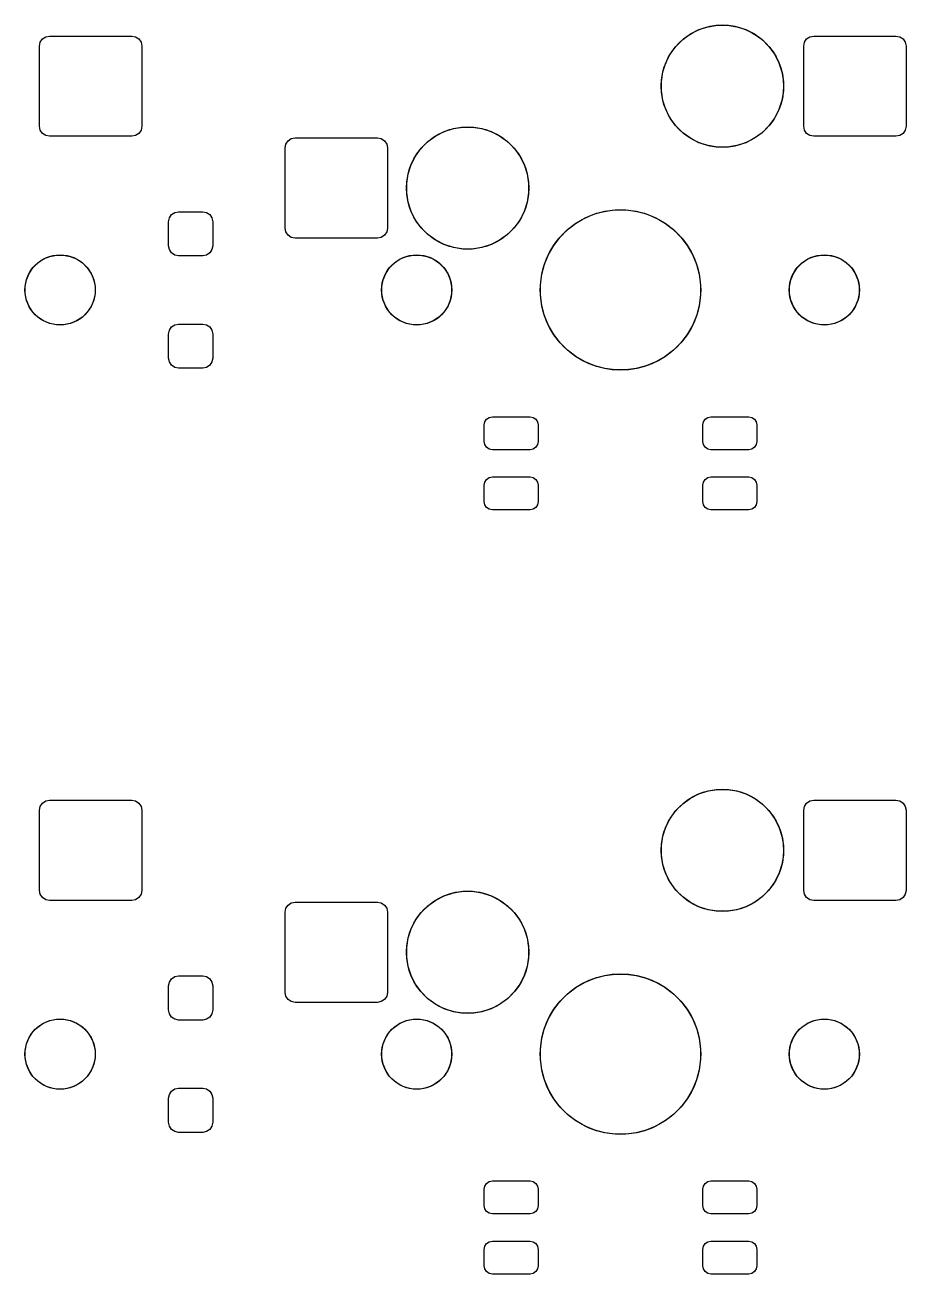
# Model space of a CAD drawing. Header units: millimetres. Extents: x 21 to 415, y -164 to -17.
# Drawn here: x 176.17 to 198.13, y -55.99 to -24.85 of the extents above; entities that cross this region are included whole.
import ezdxf

# ---------------------------------------------------------------- set-up
doc = ezdxf.new("R2010")
doc.units = ezdxf.units.MM
doc.layers.add('B.Mask', color=4, linetype='CONTINUOUS', true_color=0x02ffee)

msp = doc.modelspace()

# ---------------------------------------------------------------- linework, layer by layer
at = {"layer": 'B.Mask', "linetype": 'CONTINUOUS'}
for p, q in [((192.970783, -24.967959), (193.198371, -24.894011)), ((193.198371, -24.894011), (193.434725, -24.856576)), ((193.434725, -24.856576), (193.674025, -24.856576)), ((193.674025, -24.856576), (193.910379, -24.894011)), ((193.910379, -24.894011), (194.137967, -24.967959)), ((176.550405, -25.281204), (176.604598, -25.200098)), ((176.604598, -25.200098), (176.685704, -25.145905)), ((176.685704, -25.145905), (176.781375, -25.126875)), ((176.781375, -25.126875), (178.831375, -25.126875)), ((178.831375, -25.126875), (178.927046, -25.145905)), ((178.927046, -25.145905), (179.008152, -25.200098)), ((179.008152, -25.200098), (179.062345, -25.281204)), ((192.394756, -25.386467), (192.563967, -25.217256)), ((192.563967, -25.217256), (192.757565, -25.076599)), ((192.757565, -25.076599), (192.970783, -24.967959)), ((194.137967, -24.967959), (194.351185, -25.076599)), ((194.351185, -25.076599), (194.544783, -25.217256)), ((194.544783, -25.217256), (194.713994, -25.386467)), ((195.600405, -25.281204), (195.654598, -25.200098)), ((195.654598, -25.200098), (195.735704, -25.145905)), ((195.735704, -25.145905), (195.831375, -25.126875)), ((195.831375, -25.126875), (197.881375, -25.126875)), ((197.881375, -25.126875), (197.977046, -25.145905)), ((197.977046, -25.145905), (198.058152, -25.200098)), ((198.058152, -25.200098), (198.112345, -25.281204)), ((176.531375, -25.376875), (176.550405, -25.281204)), ((176.531375, -27.376875), (176.531375, -25.376875)), ((179.062345, -25.281204), (179.081375, -25.376875)), ((179.081375, -25.376875), (179.081375, -27.376875)), ((192.254099, -25.580065), (192.394756, -25.386467)), ((194.713994, -25.386467), (194.854651, -25.580065)), ((195.581375, -25.376875), (195.600405, -25.281204)), ((195.581375, -27.376875), (195.581375, -25.376875)), ((198.112345, -25.281204), (198.131375, -25.376875)), ((198.131375, -25.376875), (198.131375, -27.376875)), ((192.071511, -26.020871), (192.145459, -25.793283)), ((192.145459, -25.793283), (192.254099, -25.580065)), ((194.854651, -25.580065), (194.963291, -25.793283)), ((194.963291, -25.793283), (195.037239, -26.020871)), ((192.034076, -26.257225), (192.071511, -26.020871)), ((195.037239, -26.020871), (195.074674, -26.257225)), ((192.034076, -26.496525), (192.034076, -26.257225)), ((195.074674, -26.257225), (195.074674, -26.496525)), ((192.071511, -26.732879), (192.034076, -26.496525)), ((192.145459, -26.960467), (192.071511, -26.732879)), ((195.037239, -26.732879), (194.963291, -26.960467)), ((195.074674, -26.496525), (195.037239, -26.732879)), ((192.254099, -27.173685), (192.145459, -26.960467)), ((194.963291, -26.960467), (194.854651, -27.173685)), ((176.550405, -27.472546), (176.531375, -27.376875)), ((179.081375, -27.376875), (179.062345, -27.472546)), ((186.848371, -27.434011), (187.084725, -27.396576)), ((187.084725, -27.396576), (187.324025, -27.396576)), ((187.324025, -27.396576), (187.560379, -27.434011)), ((192.394756, -27.367283), (192.254099, -27.173685)), ((192.563967, -27.536494), (192.394756, -27.367283)), ((194.713994, -27.367283), (194.544783, -27.536494)), ((194.854651, -27.173685), (194.713994, -27.367283)), ((195.600405, -27.472546), (195.581375, -27.376875)), ((198.131375, -27.376875), (198.112345, -27.472546)), ((176.604598, -27.553652), (176.550405, -27.472546)), ((176.685704, -27.607845), (176.604598, -27.553652)), ((176.781375, -27.626875), (176.685704, -27.607845)), ((178.831375, -27.626875), (176.781375, -27.626875)), ((178.927046, -27.607845), (178.831375, -27.626875)), ((179.008152, -27.553652), (178.927046, -27.607845)), ((179.062345, -27.472546), (179.008152, -27.553652)), ((182.727598, -27.740098), (182.808704, -27.685905)), ((182.808704, -27.685905), (182.904375, -27.666875)), ((182.904375, -27.666875), (184.954375, -27.666875)), ((184.954375, -27.666875), (185.050046, -27.685905)), ((185.050046, -27.685905), (185.131152, -27.740098)), ((186.213967, -27.757256), (186.407565, -27.616599)), ((186.407565, -27.616599), (186.620783, -27.507959)), ((186.620783, -27.507959), (186.848371, -27.434011)), ((187.560379, -27.434011), (187.787967, -27.507959)), ((187.787967, -27.507959), (188.001185, -27.616599)), ((188.001185, -27.616599), (188.194783, -27.757256)), ((192.757565, -27.677151), (192.563967, -27.536494)), ((192.970783, -27.785791), (192.757565, -27.677151)), ((194.351185, -27.677151), (194.137967, -27.785791)), ((194.544783, -27.536494), (194.351185, -27.677151)), ((195.654598, -27.553652), (195.600405, -27.472546)), ((195.735704, -27.607845), (195.654598, -27.553652)), ((195.831375, -27.626875), (195.735704, -27.607845)), ((197.881375, -27.626875), (195.831375, -27.626875)), ((197.977046, -27.607845), (197.881375, -27.626875)), ((198.058152, -27.553652), (197.977046, -27.607845)), ((198.112345, -27.472546), (198.058152, -27.553652)), ((182.654375, -27.916875), (182.673405, -27.821204)), ((182.654375, -29.916875), (182.654375, -27.916875)), ((182.673405, -27.821204), (182.727598, -27.740098)), ((185.131152, -27.740098), (185.185345, -27.821204)), ((185.185345, -27.821204), (185.204375, -27.916875)), ((185.204375, -27.916875), (185.204375, -29.916875)), ((185.904099, -28.120065), (186.044756, -27.926467)), ((186.044756, -27.926467), (186.213967, -27.757256)), ((188.194783, -27.757256), (188.363994, -27.926467)), ((188.363994, -27.926467), (188.504651, -28.120065)), ((193.198371, -27.859739), (192.970783, -27.785791)), ((193.434725, -27.897174), (193.198371, -27.859739)), ((193.674025, -27.897174), (193.434725, -27.897174)), ((193.910379, -27.859739), (193.674025, -27.897174)), ((194.137967, -27.785791), (193.910379, -27.859739)), ((185.721511, -28.560871), (185.795459, -28.333283)), ((185.795459, -28.333283), (185.904099, -28.120065)), ((188.504651, -28.120065), (188.613291, -28.333283)), ((188.613291, -28.333283), (188.687239, -28.560871)), ((185.684076, -28.797225), (185.721511, -28.560871)), ((188.687239, -28.560871), (188.724674, -28.797225)), ((185.684076, -29.036525), (185.684076, -28.797225)), ((188.724674, -28.797225), (188.724674, -29.036525)), ((185.721511, -29.272879), (185.684076, -29.036525)), ((188.724674, -29.036525), (188.687239, -29.272879)), ((179.821973, -29.580098), (179.903079, -29.525905)), ((179.903079, -29.525905), (179.99875, -29.506875)), ((179.99875, -29.506875), (180.59875, -29.506875)), ((180.59875, -29.506875), (180.694421, -29.525905)), ((180.694421, -29.525905), (180.775527, -29.580098)), ((185.795459, -29.500467), (185.721511, -29.272879)), ((185.904099, -29.713685), (185.795459, -29.500467)), ((188.613291, -29.500467), (188.504651, -29.713685)), ((188.687239, -29.272879), (188.613291, -29.500467)), ((190.129798, -29.66313), (190.371496, -29.563015)), ((190.371496, -29.563015), (190.624194, -29.495304)), ((190.624194, -29.495304), (190.883569, -29.461157)), ((190.883569, -29.461157), (191.145181, -29.461157)), ((191.145181, -29.461157), (191.404556, -29.495304)), ((191.404556, -29.495304), (191.657254, -29.563015)), ((191.657254, -29.563015), (191.898952, -29.66313)), ((179.74875, -29.756875), (179.76778, -29.661204)), ((179.74875, -30.356875), (179.74875, -29.756875)), ((179.76778, -29.661204), (179.821973, -29.580098)), ((180.775527, -29.580098), (180.82972, -29.661204)), ((180.82972, -29.661204), (180.84875, -29.756875)), ((180.84875, -29.756875), (180.84875, -30.356875)), ((186.044756, -29.907283), (185.904099, -29.713685)), ((188.504651, -29.713685), (188.363994, -29.907283)), ((189.695683, -29.953195), (189.903235, -29.793936)), ((189.903235, -29.793936), (190.129798, -29.66313)), ((191.898952, -29.66313), (192.125515, -29.793936)), ((192.125515, -29.793936), (192.333067, -29.953195)), ((182.673405, -30.012546), (182.654375, -29.916875)), ((182.727598, -30.093652), (182.673405, -30.012546)), ((182.808704, -30.147845), (182.727598, -30.093652)), ((182.904375, -30.166875), (182.808704, -30.147845)), ((184.954375, -30.166875), (182.904375, -30.166875)), ((185.050046, -30.147845), (184.954375, -30.166875)), ((185.131152, -30.093652), (185.050046, -30.147845)), ((185.185345, -30.012546), (185.131152, -30.093652)), ((185.204375, -29.916875), (185.185345, -30.012546)), ((186.213967, -30.076494), (186.044756, -29.907283)), ((186.407565, -30.217151), (186.213967, -30.076494)), ((188.194783, -30.076494), (188.001185, -30.217151)), ((188.363994, -29.907283), (188.194783, -30.076494)), ((189.351436, -30.345735), (189.510695, -30.138183)), ((189.510695, -30.138183), (189.695683, -29.953195)), ((192.333067, -29.953195), (192.518055, -30.138183)), ((192.518055, -30.138183), (192.677314, -30.345735)), ((179.76778, -30.452546), (179.74875, -30.356875)), ((179.821973, -30.533652), (179.76778, -30.452546)), ((180.82972, -30.452546), (180.775527, -30.533652)), ((180.84875, -30.356875), (180.82972, -30.452546)), ((186.620783, -30.325791), (186.407565, -30.217151)), ((186.848371, -30.399739), (186.620783, -30.325791)), ((187.084725, -30.437174), (186.848371, -30.399739)), ((187.324025, -30.437174), (187.084725, -30.437174)), ((187.560379, -30.399739), (187.324025, -30.437174)), ((187.787967, -30.325791), (187.560379, -30.399739)), ((188.001185, -30.217151), (187.787967, -30.325791)), ((189.22063, -30.572298), (189.351436, -30.345735)), ((192.677314, -30.345735), (192.80812, -30.572298)), ((176.367991, -30.901781), (176.489281, -30.780491)), ((176.489281, -30.780491), (176.631903, -30.685194)), ((176.631903, -30.685194), (176.790376, -30.619552)), ((176.790376, -30.619552), (176.95861, -30.586088)), ((176.95861, -30.586088), (177.13014, -30.586088)), ((177.13014, -30.586088), (177.298374, -30.619552)), ((177.298374, -30.619552), (177.456847, -30.685194)), ((177.456847, -30.685194), (177.599469, -30.780491)), ((177.599469, -30.780491), (177.720759, -30.901781)), ((179.903079, -30.587845), (179.821973, -30.533652)), ((179.99875, -30.606875), (179.903079, -30.587845)), ((180.59875, -30.606875), (179.99875, -30.606875)), ((180.694421, -30.587845), (180.59875, -30.606875)), ((180.775527, -30.533652), (180.694421, -30.587845)), ((185.257991, -30.901781), (185.379281, -30.780491)), ((185.379281, -30.780491), (185.521903, -30.685194)), ((185.521903, -30.685194), (185.680376, -30.619552)), ((185.680376, -30.619552), (185.84861, -30.586088)), ((185.84861, -30.586088), (186.02014, -30.586088)), ((186.02014, -30.586088), (186.188374, -30.619552)), ((186.188374, -30.619552), (186.346847, -30.685194)), ((186.346847, -30.685194), (186.489469, -30.780491)), ((186.489469, -30.780491), (186.610759, -30.901781)), ((189.052804, -31.066694), (189.120515, -30.813996)), ((189.120515, -30.813996), (189.22063, -30.572298)), ((192.80812, -30.572298), (192.908235, -30.813996)), ((192.908235, -30.813996), (192.975946, -31.066694)), ((195.417991, -30.901781), (195.539281, -30.780491)), ((195.539281, -30.780491), (195.681903, -30.685194)), ((195.681903, -30.685194), (195.840376, -30.619552)), ((195.840376, -30.619552), (196.00861, -30.586088)), ((196.00861, -30.586088), (196.18014, -30.586088)), ((196.18014, -30.586088), (196.348374, -30.619552)), ((196.348374, -30.619552), (196.506847, -30.685194)), ((196.506847, -30.685194), (196.649469, -30.780491)), ((196.649469, -30.780491), (196.770759, -30.901781)), ((176.207052, -31.202876), (176.272694, -31.044403)), ((176.272694, -31.044403), (176.367991, -30.901781)), ((177.720759, -30.901781), (177.816056, -31.044403)), ((177.816056, -31.044403), (177.881698, -31.202876)), ((185.097052, -31.202876), (185.162694, -31.044403)), ((185.162694, -31.044403), (185.257991, -30.901781)), ((186.610759, -30.901781), (186.706056, -31.044403)), ((186.706056, -31.044403), (186.771698, -31.202876)), ((189.018657, -31.326069), (189.052804, -31.066694)), ((192.975946, -31.066694), (193.010093, -31.326069)), ((195.257052, -31.202876), (195.322694, -31.044403)), ((195.322694, -31.044403), (195.417991, -30.901781)), ((196.770759, -30.901781), (196.866056, -31.044403)), ((196.866056, -31.044403), (196.931698, -31.202876)), ((176.173588, -31.37111), (176.207052, -31.202876)), ((176.173588, -31.54264), (176.173588, -31.37111)), ((177.881698, -31.202876), (177.915162, -31.37111)), ((177.915162, -31.37111), (177.915162, -31.54264)), ((185.063588, -31.37111), (185.097052, -31.202876)), ((185.063588, -31.54264), (185.063588, -31.37111)), ((186.771698, -31.202876), (186.805162, -31.37111)), ((186.805162, -31.37111), (186.805162, -31.54264)), ((189.018657, -31.587681), (189.018657, -31.326069)), ((193.010093, -31.326069), (193.010093, -31.587681)), ((195.223588, -31.37111), (195.257052, -31.202876)), ((195.223588, -31.54264), (195.223588, -31.37111)), ((196.931698, -31.202876), (196.965162, -31.37111)), ((196.965162, -31.37111), (196.965162, -31.54264)), ((176.207052, -31.710874), (176.173588, -31.54264)), ((176.272694, -31.869347), (176.207052, -31.710874)), ((177.881698, -31.710874), (177.816056, -31.869347)), ((177.915162, -31.54264), (177.881698, -31.710874)), ((185.097052, -31.710874), (185.063588, -31.54264)), ((185.162694, -31.869347), (185.097052, -31.710874)), ((186.771698, -31.710874), (186.706056, -31.869347)), ((186.805162, -31.54264), (186.771698, -31.710874)), ((189.052804, -31.847056), (189.018657, -31.587681)), ((193.010093, -31.587681), (192.975946, -31.847056)), ((195.257052, -31.710874), (195.223588, -31.54264)), ((195.322694, -31.869347), (195.257052, -31.710874)), ((196.931698, -31.710874), (196.866056, -31.869347)), ((196.965162, -31.54264), (196.931698, -31.710874)), ((176.367991, -32.011969), (176.272694, -31.869347)), ((176.489281, -32.133259), (176.367991, -32.011969)), ((177.720759, -32.011969), (177.599469, -32.133259)), ((177.816056, -31.869347), (177.720759, -32.011969)), ((185.257991, -32.011969), (185.162694, -31.869347)), ((185.379281, -32.133259), (185.257991, -32.011969)), ((186.610759, -32.011969), (186.489469, -32.133259)), ((186.706056, -31.869347), (186.610759, -32.011969)), ((189.120515, -32.099754), (189.052804, -31.847056)), ((192.975946, -31.847056), (192.908235, -32.099754)), ((195.417991, -32.011969), (195.322694, -31.869347)), ((195.539281, -32.133259), (195.417991, -32.011969)), ((196.770759, -32.011969), (196.649469, -32.133259)), ((196.866056, -31.869347), (196.770759, -32.011969)), ((176.631903, -32.228556), (176.489281, -32.133259)), ((176.790376, -32.294198), (176.631903, -32.228556)), ((176.95861, -32.327662), (176.790376, -32.294198)), ((177.13014, -32.327662), (176.95861, -32.327662)), ((177.298374, -32.294198), (177.13014, -32.327662)), ((177.456847, -32.228556), (177.298374, -32.294198)), ((177.599469, -32.133259), (177.456847, -32.228556)), ((179.76778, -32.461204), (179.821973, -32.380098)), ((179.821973, -32.380098), (179.903079, -32.325905)), ((179.903079, -32.325905), (179.99875, -32.306875)), ((179.99875, -32.306875), (180.59875, -32.306875)), ((180.59875, -32.306875), (180.694421, -32.325905)), ((180.694421, -32.325905), (180.775527, -32.380098)), ((180.775527, -32.380098), (180.82972, -32.461204)), ((185.521903, -32.228556), (185.379281, -32.133259)), ((185.680376, -32.294198), (185.521903, -32.228556)), ((185.84861, -32.327662), (185.680376, -32.294198)), ((186.02014, -32.327662), (185.84861, -32.327662)), ((186.188374, -32.294198), (186.02014, -32.327662)), ((186.346847, -32.228556), (186.188374, -32.294198)), ((186.489469, -32.133259), (186.346847, -32.228556)), ((189.22063, -32.341452), (189.120515, -32.099754)), ((189.351436, -32.568015), (189.22063, -32.341452)), ((192.80812, -32.341452), (192.677314, -32.568015)), ((192.908235, -32.099754), (192.80812, -32.341452)), ((195.681903, -32.228556), (195.539281, -32.133259)), ((195.840376, -32.294198), (195.681903, -32.228556)), ((196.00861, -32.327662), (195.840376, -32.294198)), ((196.18014, -32.327662), (196.00861, -32.327662)), ((196.348374, -32.294198), (196.18014, -32.327662)), ((196.506847, -32.228556), (196.348374, -32.294198)), ((196.649469, -32.133259), (196.506847, -32.228556)), ((179.74875, -32.556875), (179.76778, -32.461204)), ((179.74875, -33.156875), (179.74875, -32.556875)), ((180.82972, -32.461204), (180.84875, -32.556875)), ((180.84875, -32.556875), (180.84875, -33.156875)), ((189.510695, -32.775567), (189.351436, -32.568015)), ((192.677314, -32.568015), (192.518055, -32.775567)), ((189.695683, -32.960555), (189.510695, -32.775567)), ((189.903235, -33.119814), (189.695683, -32.960555)), ((192.333067, -32.960555), (192.125515, -33.119814)), ((192.518055, -32.775567), (192.333067, -32.960555)), ((179.76778, -33.252546), (179.74875, -33.156875)), ((179.821973, -33.333652), (179.76778, -33.252546)), ((180.82972, -33.252546), (180.775527, -33.333652)), ((180.84875, -33.156875), (180.82972, -33.252546)), ((190.129798, -33.25062), (189.903235, -33.119814)), ((190.371496, -33.350735), (190.129798, -33.25062)), ((191.898952, -33.25062), (191.657254, -33.350735)), ((192.125515, -33.119814), (191.898952, -33.25062)), ((179.903079, -33.387845), (179.821973, -33.333652)), ((179.99875, -33.406875), (179.903079, -33.387845)), ((180.59875, -33.406875), (179.99875, -33.406875)), ((180.694421, -33.387845), (180.59875, -33.406875)), ((180.775527, -33.333652), (180.694421, -33.387845)), ((190.624194, -33.418446), (190.371496, -33.350735)), ((190.883569, -33.452593), (190.624194, -33.418446)), ((191.145181, -33.452593), (190.883569, -33.452593)), ((191.404556, -33.418446), (191.145181, -33.452593)), ((191.657254, -33.350735), (191.404556, -33.418446)), ((187.614375, -34.82375), (187.62998, -34.7453)), ((187.614375, -35.23375), (187.614375, -34.82375)), ((187.62998, -34.7453), (187.674418, -34.678793)), ((187.674418, -34.678793), (187.740925, -34.634355)), ((187.740925, -34.634355), (187.819375, -34.61875)), ((187.819375, -34.61875), (188.759375, -34.61875)), ((188.759375, -34.61875), (188.837825, -34.634355)), ((188.837825, -34.634355), (188.904332, -34.678793)), ((188.904332, -34.678793), (188.94877, -34.7453)), ((188.94877, -34.7453), (188.964375, -34.82375)), ((188.964375, -34.82375), (188.964375, -35.23375)), ((193.064375, -34.82375), (193.07998, -34.7453)), ((193.064375, -35.23375), (193.064375, -34.82375)), ((193.07998, -34.7453), (193.124418, -34.678793)), ((193.124418, -34.678793), (193.190925, -34.634355)), ((193.190925, -34.634355), (193.269375, -34.61875)), ((193.269375, -34.61875), (194.209375, -34.61875)), ((194.209375, -34.61875), (194.287825, -34.634355)), ((194.287825, -34.634355), (194.354332, -34.678793)), ((194.354332, -34.678793), (194.39877, -34.7453)), ((194.39877, -34.7453), (194.414375, -34.82375)), ((194.414375, -34.82375), (194.414375, -35.23375)), ((187.62998, -35.3122), (187.614375, -35.23375)), ((187.674418, -35.378707), (187.62998, -35.3122)), ((187.740925, -35.423145), (187.674418, -35.378707)), ((187.819375, -35.43875), (187.740925, -35.423145)), ((188.759375, -35.43875), (187.819375, -35.43875)), ((188.837825, -35.423145), (188.759375, -35.43875)), ((188.904332, -35.378707), (188.837825, -35.423145)), ((188.94877, -35.3122), (188.904332, -35.378707)), ((188.964375, -35.23375), (188.94877, -35.3122)), ((193.07998, -35.3122), (193.064375, -35.23375)), ((193.124418, -35.378707), (193.07998, -35.3122)), ((193.190925, -35.423145), (193.124418, -35.378707)), ((193.269375, -35.43875), (193.190925, -35.423145)), ((194.209375, -35.43875), (193.269375, -35.43875)), ((194.287825, -35.423145), (194.209375, -35.43875)), ((194.354332, -35.378707), (194.287825, -35.423145)), ((194.39877, -35.3122), (194.354332, -35.378707)), ((194.414375, -35.23375), (194.39877, -35.3122)), ((187.740925, -36.134355), (187.819375, -36.11875)), ((187.819375, -36.11875), (188.759375, -36.11875)), ((188.759375, -36.11875), (188.837825, -36.134355)), ((193.190925, -36.134355), (193.269375, -36.11875)), ((193.269375, -36.11875), (194.209375, -36.11875)), ((194.209375, -36.11875), (194.287825, -36.134355)), ((187.614375, -36.32375), (187.62998, -36.2453)), ((187.614375, -36.73375), (187.614375, -36.32375)), ((187.62998, -36.2453), (187.674418, -36.178793)), ((187.674418, -36.178793), (187.740925, -36.134355)), ((188.837825, -36.134355), (188.904332, -36.178793)), ((188.904332, -36.178793), (188.94877, -36.2453)), ((188.94877, -36.2453), (188.964375, -36.32375)), ((188.964375, -36.32375), (188.964375, -36.73375)), ((193.064375, -36.32375), (193.07998, -36.2453)), ((193.064375, -36.73375), (193.064375, -36.32375)), ((193.07998, -36.2453), (193.124418, -36.178793)), ((193.124418, -36.178793), (193.190925, -36.134355)), ((194.287825, -36.134355), (194.354332, -36.178793)), ((194.354332, -36.178793), (194.39877, -36.2453)), ((194.39877, -36.2453), (194.414375, -36.32375)), ((194.414375, -36.32375), (194.414375, -36.73375)), ((187.62998, -36.8122), (187.614375, -36.73375)), ((188.964375, -36.73375), (188.94877, -36.8122)), ((193.07998, -36.8122), (193.064375, -36.73375)), ((194.414375, -36.73375), (194.39877, -36.8122)), ((187.674418, -36.878707), (187.62998, -36.8122)), ((187.740925, -36.923145), (187.674418, -36.878707)), ((187.819375, -36.93875), (187.740925, -36.923145)), ((188.759375, -36.93875), (187.819375, -36.93875)), ((188.837825, -36.923145), (188.759375, -36.93875)), ((188.904332, -36.878707), (188.837825, -36.923145)), ((188.94877, -36.8122), (188.904332, -36.878707)), ((193.124418, -36.878707), (193.07998, -36.8122)), ((193.190925, -36.923145), (193.124418, -36.878707)), ((193.269375, -36.93875), (193.190925, -36.923145)), ((194.209375, -36.93875), (193.269375, -36.93875)), ((194.287825, -36.923145), (194.209375, -36.93875)), ((194.354332, -36.878707), (194.287825, -36.923145)), ((194.39877, -36.8122), (194.354332, -36.878707)), ((176.604598, -44.250098), (176.685704, -44.195905)), ((176.685704, -44.195905), (176.781375, -44.176875)), ((176.781375, -44.176875), (178.831375, -44.176875)), ((178.831375, -44.176875), (178.927046, -44.195905)), ((178.927046, -44.195905), (179.008152, -44.250098)), ((192.563967, -44.267256), (192.757565, -44.126599)), ((192.757565, -44.126599), (192.970783, -44.017959)), ((192.970783, -44.017959), (193.198371, -43.944011)), ((193.198371, -43.944011), (193.434725, -43.906576)), ((193.434725, -43.906576), (193.674025, -43.906576)), ((193.674025, -43.906576), (193.910379, -43.944011)), ((193.910379, -43.944011), (194.137967, -44.017959)), ((194.137967, -44.017959), (194.351185, -44.126599)), ((194.351185, -44.126599), (194.544783, -44.267256)), ((195.654598, -44.250098), (195.735704, -44.195905)), ((195.735704, -44.195905), (195.831375, -44.176875)), ((195.831375, -44.176875), (197.881375, -44.176875)), ((197.881375, -44.176875), (197.977046, -44.195905)), ((197.977046, -44.195905), (198.058152, -44.250098)), ((176.531375, -44.426875), (176.550405, -44.331204)), ((176.531375, -46.426875), (176.531375, -44.426875)), ((176.550405, -44.331204), (176.604598, -44.250098)), ((179.008152, -44.250098), (179.062345, -44.331204)), ((179.062345, -44.331204), (179.081375, -44.426875)), ((179.081375, -44.426875), (179.081375, -46.426875)), ((192.254099, -44.630065), (192.394756, -44.436467)), ((192.394756, -44.436467), (192.563967, -44.267256)), ((194.544783, -44.267256), (194.713994, -44.436467)), ((194.713994, -44.436467), (194.854651, -44.630065)), ((195.581375, -44.426875), (195.600405, -44.331204)), ((195.581375, -46.426875), (195.581375, -44.426875)), ((195.600405, -44.331204), (195.654598, -44.250098)), ((198.058152, -44.250098), (198.112345, -44.331204)), ((198.112345, -44.331204), (198.131375, -44.426875)), ((198.131375, -44.426875), (198.131375, -46.426875)), ((192.145459, -44.843283), (192.254099, -44.630065)), ((194.854651, -44.630065), (194.963291, -44.843283)), ((192.034076, -45.307225), (192.071511, -45.070871)), ((192.071511, -45.070871), (192.145459, -44.843283)), ((194.963291, -44.843283), (195.037239, -45.070871)), ((195.037239, -45.070871), (195.074674, -45.307225)), ((192.034076, -45.546525), (192.034076, -45.307225)), ((195.074674, -45.307225), (195.074674, -45.546525)), ((192.071511, -45.782879), (192.034076, -45.546525)), ((195.074674, -45.546525), (195.037239, -45.782879)), ((192.145459, -46.010467), (192.071511, -45.782879)), ((192.254099, -46.223685), (192.145459, -46.010467)), ((194.963291, -46.010467), (194.854651, -46.223685)), ((195.037239, -45.782879), (194.963291, -46.010467)), ((192.394756, -46.417283), (192.254099, -46.223685)), ((194.854651, -46.223685), (194.713994, -46.417283)), ((176.550405, -46.522546), (176.531375, -46.426875)), ((176.604598, -46.603652), (176.550405, -46.522546)), ((176.685704, -46.657845), (176.604598, -46.603652)), ((176.781375, -46.676875), (176.685704, -46.657845)), ((178.831375, -46.676875), (176.781375, -46.676875)), ((178.927046, -46.657845), (178.831375, -46.676875)), ((179.008152, -46.603652), (178.927046, -46.657845)), ((179.062345, -46.522546), (179.008152, -46.603652)), ((179.081375, -46.426875), (179.062345, -46.522546)), ((186.213967, -46.807256), (186.407565, -46.666599)), ((186.407565, -46.666599), (186.620783, -46.557959)), ((186.620783, -46.557959), (186.848371, -46.484011)), ((186.848371, -46.484011), (187.084725, -46.446576)), ((187.084725, -46.446576), (187.324025, -46.446576)), ((187.324025, -46.446576), (187.560379, -46.484011)), ((187.560379, -46.484011), (187.787967, -46.557959)), ((187.787967, -46.557959), (188.001185, -46.666599)), ((188.001185, -46.666599), (188.194783, -46.807256)), ((192.563967, -46.586494), (192.394756, -46.417283)), ((192.757565, -46.727151), (192.563967, -46.586494)), ((194.544783, -46.586494), (194.351185, -46.727151)), ((194.713994, -46.417283), (194.544783, -46.586494)), ((195.600405, -46.522546), (195.581375, -46.426875)), ((195.654598, -46.603652), (195.600405, -46.522546)), ((195.735704, -46.657845), (195.654598, -46.603652)), ((195.831375, -46.676875), (195.735704, -46.657845)), ((197.881375, -46.676875), (195.831375, -46.676875)), ((197.977046, -46.657845), (197.881375, -46.676875)), ((198.058152, -46.603652), (197.977046, -46.657845)), ((198.112345, -46.522546), (198.058152, -46.603652)), ((198.131375, -46.426875), (198.112345, -46.522546)), ((182.654375, -46.966875), (182.673405, -46.871204)), ((182.654375, -48.966875), (182.654375, -46.966875)), ((182.673405, -46.871204), (182.727598, -46.790098)), ((182.727598, -46.790098), (182.808704, -46.735905)), ((182.808704, -46.735905), (182.904375, -46.716875)), ((182.904375, -46.716875), (184.954375, -46.716875)), ((184.954375, -46.716875), (185.050046, -46.735905)), ((185.050046, -46.735905), (185.131152, -46.790098)), ((185.131152, -46.790098), (185.185345, -46.871204)), ((185.185345, -46.871204), (185.204375, -46.966875)), ((185.204375, -46.966875), (185.204375, -48.966875)), ((185.904099, -47.170065), (186.044756, -46.976467)), ((186.044756, -46.976467), (186.213967, -46.807256)), ((188.194783, -46.807256), (188.363994, -46.976467)), ((188.363994, -46.976467), (188.504651, -47.170065)), ((192.970783, -46.835791), (192.757565, -46.727151)), ((193.198371, -46.909739), (192.970783, -46.835791)), ((193.434725, -46.947174), (193.198371, -46.909739)), ((193.674025, -46.947174), (193.434725, -46.947174)), ((193.910379, -46.909739), (193.674025, -46.947174)), ((194.137967, -46.835791), (193.910379, -46.909739)), ((194.351185, -46.727151), (194.137967, -46.835791)), ((185.795459, -47.383283), (185.904099, -47.170065)), ((188.504651, -47.170065), (188.613291, -47.383283)), ((185.684076, -47.847225), (185.721511, -47.610871)), ((185.721511, -47.610871), (185.795459, -47.383283)), ((188.613291, -47.383283), (188.687239, -47.610871)), ((188.687239, -47.610871), (188.724674, -47.847225)), ((185.684076, -48.086525), (185.684076, -47.847225)), ((188.724674, -47.847225), (188.724674, -48.086525)), ((185.721511, -48.322879), (185.684076, -48.086525)), ((188.724674, -48.086525), (188.687239, -48.322879)), ((179.903079, -48.575905), (179.99875, -48.556875)), ((179.99875, -48.556875), (180.59875, -48.556875)), ((180.59875, -48.556875), (180.694421, -48.575905)), ((185.795459, -48.550467), (185.721511, -48.322879)), ((185.904099, -48.763685), (185.795459, -48.550467)), ((188.613291, -48.550467), (188.504651, -48.763685)), ((188.687239, -48.322879), (188.613291, -48.550467)), ((190.371496, -48.613015), (190.624194, -48.545304)), ((190.624194, -48.545304), (190.883569, -48.511157)), ((190.883569, -48.511157), (191.145181, -48.511157)), ((191.145181, -48.511157), (191.404556, -48.545304)), ((191.404556, -48.545304), (191.657254, -48.613015)), ((179.74875, -48.806875), (179.76778, -48.711204)), ((179.74875, -49.406875), (179.74875, -48.806875)), ((179.76778, -48.711204), (179.821973, -48.630098)), ((179.821973, -48.630098), (179.903079, -48.575905)), ((180.694421, -48.575905), (180.775527, -48.630098)), ((180.775527, -48.630098), (180.82972, -48.711204)), ((180.82972, -48.711204), (180.84875, -48.806875)), ((180.84875, -48.806875), (180.84875, -49.406875)), ((186.044756, -48.957283), (185.904099, -48.763685)), ((188.504651, -48.763685), (188.363994, -48.957283)), ((189.695683, -49.003195), (189.903235, -48.843936)), ((189.903235, -48.843936), (190.129798, -48.71313)), ((190.129798, -48.71313), (190.371496, -48.613015)), ((191.657254, -48.613015), (191.898952, -48.71313)), ((191.898952, -48.71313), (192.125515, -48.843936)), ((192.125515, -48.843936), (192.333067, -49.003195)), ((182.673405, -49.062546), (182.654375, -48.966875)), ((182.727598, -49.143652), (182.673405, -49.062546)), ((182.808704, -49.197845), (182.727598, -49.143652)), ((185.131152, -49.143652), (185.050046, -49.197845)), ((185.185345, -49.062546), (185.131152, -49.143652)), ((185.204375, -48.966875), (185.185345, -49.062546)), ((186.213967, -49.126494), (186.044756, -48.957283)), ((186.407565, -49.267151), (186.213967, -49.126494)), ((188.194783, -49.126494), (188.001185, -49.267151)), ((188.363994, -48.957283), (188.194783, -49.126494)), ((189.351436, -49.395735), (189.510695, -49.188183)), ((189.510695, -49.188183), (189.695683, -49.003195)), ((192.333067, -49.003195), (192.518055, -49.188183)), ((192.518055, -49.188183), (192.677314, -49.395735)), ((179.76778, -49.502546), (179.74875, -49.406875)), ((179.821973, -49.583652), (179.76778, -49.502546)), ((180.82972, -49.502546), (180.775527, -49.583652)), ((180.84875, -49.406875), (180.82972, -49.502546)), ((182.904375, -49.216875), (182.808704, -49.197845)), ((184.954375, -49.216875), (182.904375, -49.216875)), ((185.050046, -49.197845), (184.954375, -49.216875)), ((186.620783, -49.375791), (186.407565, -49.267151)), ((186.848371, -49.449739), (186.620783, -49.375791)), ((187.084725, -49.487174), (186.848371, -49.449739)), ((187.324025, -49.487174), (187.084725, -49.487174)), ((187.560379, -49.449739), (187.324025, -49.487174)), ((187.787967, -49.375791), (187.560379, -49.449739)), ((188.001185, -49.267151), (187.787967, -49.375791)), ((189.22063, -49.622298), (189.351436, -49.395735)), ((192.677314, -49.395735), (192.80812, -49.622298)), ((176.489281, -49.830491), (176.631903, -49.735194)), ((176.631903, -49.735194), (176.790376, -49.669552)), ((176.790376, -49.669552), (176.95861, -49.636088)), ((176.95861, -49.636088), (177.13014, -49.636088)), ((177.13014, -49.636088), (177.298374, -49.669552)), ((177.298374, -49.669552), (177.456847, -49.735194)), ((177.456847, -49.735194), (177.599469, -49.830491)), ((179.903079, -49.637845), (179.821973, -49.583652)), ((179.99875, -49.656875), (179.903079, -49.637845)), ((180.59875, -49.656875), (179.99875, -49.656875)), ((180.694421, -49.637845), (180.59875, -49.656875)), ((180.775527, -49.583652), (180.694421, -49.637845)), ((185.379281, -49.830491), (185.521903, -49.735194)), ((185.521903, -49.735194), (185.680376, -49.669552)), ((185.680376, -49.669552), (185.84861, -49.636088)), ((185.84861, -49.636088), (186.02014, -49.636088)), ((186.02014, -49.636088), (186.188374, -49.669552)), ((186.188374, -49.669552), (186.346847, -49.735194)), ((186.346847, -49.735194), (186.489469, -49.830491)), ((189.120515, -49.863996), (189.22063, -49.622298)), ((192.80812, -49.622298), (192.908235, -49.863996)), ((195.539281, -49.830491), (195.681903, -49.735194)), ((195.681903, -49.735194), (195.840376, -49.669552)), ((195.840376, -49.669552), (196.00861, -49.636088)), ((196.00861, -49.636088), (196.18014, -49.636088)), ((196.18014, -49.636088), (196.348374, -49.669552)), ((196.348374, -49.669552), (196.506847, -49.735194)), ((196.506847, -49.735194), (196.649469, -49.830491)), ((176.207052, -50.252876), (176.272694, -50.094403)), ((176.272694, -50.094403), (176.367991, -49.951781)), ((176.367991, -49.951781), (176.489281, -49.830491)), ((177.599469, -49.830491), (177.720759, -49.951781)), ((177.720759, -49.951781), (177.816056, -50.094403)), ((177.816056, -50.094403), (177.881698, -50.252876)), ((185.097052, -50.252876), (185.162694, -50.094403)), ((185.162694, -50.094403), (185.257991, -49.951781)), ((185.257991, -49.951781), (185.379281, -49.830491)), ((186.489469, -49.830491), (186.610759, -49.951781)), ((186.610759, -49.951781), (186.706056, -50.094403)), ((186.706056, -50.094403), (186.771698, -50.252876)), ((189.018657, -50.376069), (189.052804, -50.116694)), ((189.052804, -50.116694), (189.120515, -49.863996)), ((192.908235, -49.863996), (192.975946, -50.116694)), ((192.975946, -50.116694), (193.010093, -50.376069)), ((195.257052, -50.252876), (195.322694, -50.094403)), ((195.322694, -50.094403), (195.417991, -49.951781)), ((195.417991, -49.951781), (195.539281, -49.830491)), ((196.649469, -49.830491), (196.770759, -49.951781)), ((196.770759, -49.951781), (196.866056, -50.094403)), ((196.866056, -50.094403), (196.931698, -50.252876)), ((176.173588, -50.42111), (176.207052, -50.252876)), ((176.173588, -50.59264), (176.173588, -50.42111)), ((177.881698, -50.252876), (177.915162, -50.42111)), ((177.915162, -50.42111), (177.915162, -50.59264)), ((185.063588, -50.42111), (185.097052, -50.252876)), ((185.063588, -50.59264), (185.063588, -50.42111)), ((186.771698, -50.252876), (186.805162, -50.42111)), ((186.805162, -50.42111), (186.805162, -50.59264)), ((189.018657, -50.637681), (189.018657, -50.376069)), ((193.010093, -50.376069), (193.010093, -50.637681)), ((195.223588, -50.42111), (195.257052, -50.252876)), ((195.223588, -50.59264), (195.223588, -50.42111)), ((196.931698, -50.252876), (196.965162, -50.42111)), ((196.965162, -50.42111), (196.965162, -50.59264)), ((176.207052, -50.760874), (176.173588, -50.59264)), ((177.915162, -50.59264), (177.881698, -50.760874)), ((185.097052, -50.760874), (185.063588, -50.59264)), ((186.805162, -50.59264), (186.771698, -50.760874)), ((189.052804, -50.897056), (189.018657, -50.637681)), ((193.010093, -50.637681), (192.975946, -50.897056)), ((195.257052, -50.760874), (195.223588, -50.59264)), ((196.965162, -50.59264), (196.931698, -50.760874)), ((176.272694, -50.919347), (176.207052, -50.760874)), ((176.367991, -51.061969), (176.272694, -50.919347)), ((176.489281, -51.183259), (176.367991, -51.061969)), ((177.720759, -51.061969), (177.599469, -51.183259)), ((177.816056, -50.919347), (177.720759, -51.061969)), ((177.881698, -50.760874), (177.816056, -50.919347)), ((185.162694, -50.919347), (185.097052, -50.760874)), ((185.257991, -51.061969), (185.162694, -50.919347)), ((185.379281, -51.183259), (185.257991, -51.061969)), ((186.610759, -51.061969), (186.489469, -51.183259)), ((186.706056, -50.919347), (186.610759, -51.061969)), ((186.771698, -50.760874), (186.706056, -50.919347)), ((189.120515, -51.149754), (189.052804, -50.897056)), ((192.975946, -50.897056), (192.908235, -51.149754)), ((195.322694, -50.919347), (195.257052, -50.760874)), ((195.417991, -51.061969), (195.322694, -50.919347)), ((195.539281, -51.183259), (195.417991, -51.061969)), ((196.770759, -51.061969), (196.649469, -51.183259)), ((196.866056, -50.919347), (196.770759, -51.061969)), ((196.931698, -50.760874), (196.866056, -50.919347)), ((176.631903, -51.278556), (176.489281, -51.183259)), ((176.790376, -51.344198), (176.631903, -51.278556)), ((176.95861, -51.377662), (176.790376, -51.344198)), ((177.298374, -51.344198), (177.13014, -51.377662)), ((177.456847, -51.278556), (177.298374, -51.344198)), ((177.599469, -51.183259), (177.456847, -51.278556)), ((179.903079, -51.375905), (179.99875, -51.356875)), ((179.99875, -51.356875), (180.59875, -51.356875)), ((180.59875, -51.356875), (180.694421, -51.375905)), ((185.521903, -51.278556), (185.379281, -51.183259)), ((185.680376, -51.344198), (185.521903, -51.278556)), ((185.84861, -51.377662), (185.680376, -51.344198)), ((186.188374, -51.344198), (186.02014, -51.377662)), ((186.346847, -51.278556), (186.188374, -51.344198)), ((186.489469, -51.183259), (186.346847, -51.278556)), ((189.22063, -51.391452), (189.120515, -51.149754)), ((192.908235, -51.149754), (192.80812, -51.391452)), ((195.681903, -51.278556), (195.539281, -51.183259)), ((195.840376, -51.344198), (195.681903, -51.278556)), ((196.00861, -51.377662), (195.840376, -51.344198)), ((196.348374, -51.344198), (196.18014, -51.377662)), ((196.506847, -51.278556), (196.348374, -51.344198)), ((196.649469, -51.183259), (196.506847, -51.278556)), ((177.13014, -51.377662), (176.95861, -51.377662)), ((179.74875, -51.606875), (179.76778, -51.511204)), ((179.74875, -52.206875), (179.74875, -51.606875)), ((179.76778, -51.511204), (179.821973, -51.430098)), ((179.821973, -51.430098), (179.903079, -51.375905)), ((180.694421, -51.375905), (180.775527, -51.430098)), ((180.775527, -51.430098), (180.82972, -51.511204)), ((180.82972, -51.511204), (180.84875, -51.606875)), ((180.84875, -51.606875), (180.84875, -52.206875)), ((186.02014, -51.377662), (185.84861, -51.377662)), ((189.351436, -51.618015), (189.22063, -51.391452)), ((189.510695, -51.825567), (189.351436, -51.618015)), ((192.677314, -51.618015), (192.518055, -51.825567)), ((192.80812, -51.391452), (192.677314, -51.618015)), ((196.18014, -51.377662), (196.00861, -51.377662)), ((189.695683, -52.010555), (189.510695, -51.825567)), ((192.518055, -51.825567), (192.333067, -52.010555)), ((179.76778, -52.302546), (179.74875, -52.206875)), ((179.821973, -52.383652), (179.76778, -52.302546)), ((180.82972, -52.302546), (180.775527, -52.383652)), ((180.84875, -52.206875), (180.82972, -52.302546)), ((189.903235, -52.169814), (189.695683, -52.010555)), ((190.129798, -52.30062), (189.903235, -52.169814)), ((190.371496, -52.400735), (190.129798, -52.30062)), ((191.898952, -52.30062), (191.657254, -52.400735)), ((192.125515, -52.169814), (191.898952, -52.30062)), ((192.333067, -52.010555), (192.125515, -52.169814)), ((179.903079, -52.437845), (179.821973, -52.383652)), ((179.99875, -52.456875), (179.903079, -52.437845)), ((180.59875, -52.456875), (179.99875, -52.456875)), ((180.694421, -52.437845), (180.59875, -52.456875)), ((180.775527, -52.383652), (180.694421, -52.437845)), ((190.624194, -52.468446), (190.371496, -52.400735)), ((190.883569, -52.502593), (190.624194, -52.468446)), ((191.145181, -52.502593), (190.883569, -52.502593)), ((191.404556, -52.468446), (191.145181, -52.502593)), ((191.657254, -52.400735), (191.404556, -52.468446)), ((187.614375, -53.87375), (187.62998, -53.7953)), ((187.62998, -53.7953), (187.674418, -53.728793)), ((187.674418, -53.728793), (187.740925, -53.684355)), ((187.740925, -53.684355), (187.819375, -53.66875)), ((187.819375, -53.66875), (188.759375, -53.66875)), ((188.759375, -53.66875), (188.837825, -53.684355)), ((188.837825, -53.684355), (188.904332, -53.728793)), ((188.904332, -53.728793), (188.94877, -53.7953)), ((188.94877, -53.7953), (188.964375, -53.87375)), ((193.064375, -53.87375), (193.07998, -53.7953)), ((193.07998, -53.7953), (193.124418, -53.728793)), ((193.124418, -53.728793), (193.190925, -53.684355)), ((193.190925, -53.684355), (193.269375, -53.66875)), ((193.269375, -53.66875), (194.209375, -53.66875)), ((194.209375, -53.66875), (194.287825, -53.684355)), ((194.287825, -53.684355), (194.354332, -53.728793)), ((194.354332, -53.728793), (194.39877, -53.7953)), ((194.39877, -53.7953), (194.414375, -53.87375)), ((187.614375, -54.28375), (187.614375, -53.87375)), ((188.964375, -53.87375), (188.964375, -54.28375)), ((193.064375, -54.28375), (193.064375, -53.87375)), ((194.414375, -53.87375), (194.414375, -54.28375)), ((187.62998, -54.3622), (187.614375, -54.28375)), ((187.674418, -54.428707), (187.62998, -54.3622)), ((187.740925, -54.473145), (187.674418, -54.428707)), ((187.819375, -54.48875), (187.740925, -54.473145)), ((188.759375, -54.48875), (187.819375, -54.48875)), ((188.837825, -54.473145), (188.759375, -54.48875)), ((188.904332, -54.428707), (188.837825, -54.473145)), ((188.94877, -54.3622), (188.904332, -54.428707)), ((188.964375, -54.28375), (188.94877, -54.3622)), ((193.07998, -54.3622), (193.064375, -54.28375)), ((193.124418, -54.428707), (193.07998, -54.3622)), ((193.190925, -54.473145), (193.124418, -54.428707)), ((193.269375, -54.48875), (193.190925, -54.473145)), ((194.209375, -54.48875), (193.269375, -54.48875)), ((194.287825, -54.473145), (194.209375, -54.48875)), ((194.354332, -54.428707), (194.287825, -54.473145)), ((194.39877, -54.3622), (194.354332, -54.428707)), ((194.414375, -54.28375), (194.39877, -54.3622)), ((187.614375, -55.37375), (187.62998, -55.2953)), ((187.614375, -55.78375), (187.614375, -55.37375)), ((187.62998, -55.2953), (187.674418, -55.228793)), ((187.674418, -55.228793), (187.740925, -55.184355)), ((187.740925, -55.184355), (187.819375, -55.16875)), ((187.819375, -55.16875), (188.759375, -55.16875)), ((188.759375, -55.16875), (188.837825, -55.184355)), ((188.837825, -55.184355), (188.904332, -55.228793)), ((188.904332, -55.228793), (188.94877, -55.2953)), ((188.94877, -55.2953), (188.964375, -55.37375)), ((188.964375, -55.37375), (188.964375, -55.78375)), ((193.064375, -55.37375), (193.07998, -55.2953)), ((193.064375, -55.78375), (193.064375, -55.37375)), ((193.07998, -55.2953), (193.124418, -55.228793)), ((193.124418, -55.228793), (193.190925, -55.184355)), ((193.190925, -55.184355), (193.269375, -55.16875)), ((193.269375, -55.16875), (194.209375, -55.16875)), ((194.209375, -55.16875), (194.287825, -55.184355)), ((194.287825, -55.184355), (194.354332, -55.228793)), ((194.354332, -55.228793), (194.39877, -55.2953)), ((194.39877, -55.2953), (194.414375, -55.37375)), ((194.414375, -55.37375), (194.414375, -55.78375)), ((187.62998, -55.8622), (187.614375, -55.78375)), ((187.674418, -55.928707), (187.62998, -55.8622)), ((187.740925, -55.973145), (187.674418, -55.928707)), ((187.819375, -55.98875), (187.740925, -55.973145)), ((188.759375, -55.98875), (187.819375, -55.98875)), ((188.837825, -55.973145), (188.759375, -55.98875)), ((188.904332, -55.928707), (188.837825, -55.973145)), ((188.94877, -55.8622), (188.904332, -55.928707)), ((188.964375, -55.78375), (188.94877, -55.8622)), ((193.07998, -55.8622), (193.064375, -55.78375)), ((193.124418, -55.928707), (193.07998, -55.8622)), ((193.190925, -55.973145), (193.124418, -55.928707)), ((193.269375, -55.98875), (193.190925, -55.973145)), ((194.209375, -55.98875), (193.269375, -55.98875)), ((194.287825, -55.973145), (194.209375, -55.98875)), ((194.354332, -55.928707), (194.287825, -55.973145)), ((194.39877, -55.8622), (194.354332, -55.928707)), ((194.414375, -55.78375), (194.39877, -55.8622))]:
    msp.add_line(p, q, dxfattribs=at)
at = {"layer": 'B.Mask'}
for centre, radius in [((193.554375, -26.376875), 1.525), ((193.554375, -26.376875), 1.524999), ((187.204375, -28.916875), 1.525), ((187.204375, -28.916875), 1.524999), ((191.014375, -31.456875), 2), ((191.014375, -31.456875), 1.999999), ((177.044375, -31.456875), 0.875), ((177.044375, -31.456875), 0.874999), ((185.934375, -31.456875), 0.875), ((185.934375, -31.456875), 0.874999), ((196.094375, -31.456875), 0.875), ((196.094375, -31.456875), 0.874999), ((193.554375, -45.426875), 1.525), ((193.554375, -45.426875), 1.524999), ((187.204375, -47.966875), 1.525), ((187.204375, -47.966875), 1.524999), ((191.014375, -50.506875), 2), ((191.014375, -50.506875), 1.999999), ((177.044375, -50.506875), 0.875), ((177.044375, -50.506875), 0.874999), ((185.934375, -50.506875), 0.875), ((185.934375, -50.506875), 0.874999), ((196.094375, -50.506875), 0.875), ((196.094375, -50.506875), 0.874999)]:
    msp.add_circle(centre, radius, dxfattribs=at)

doc.saveas('drawing.dxf')
